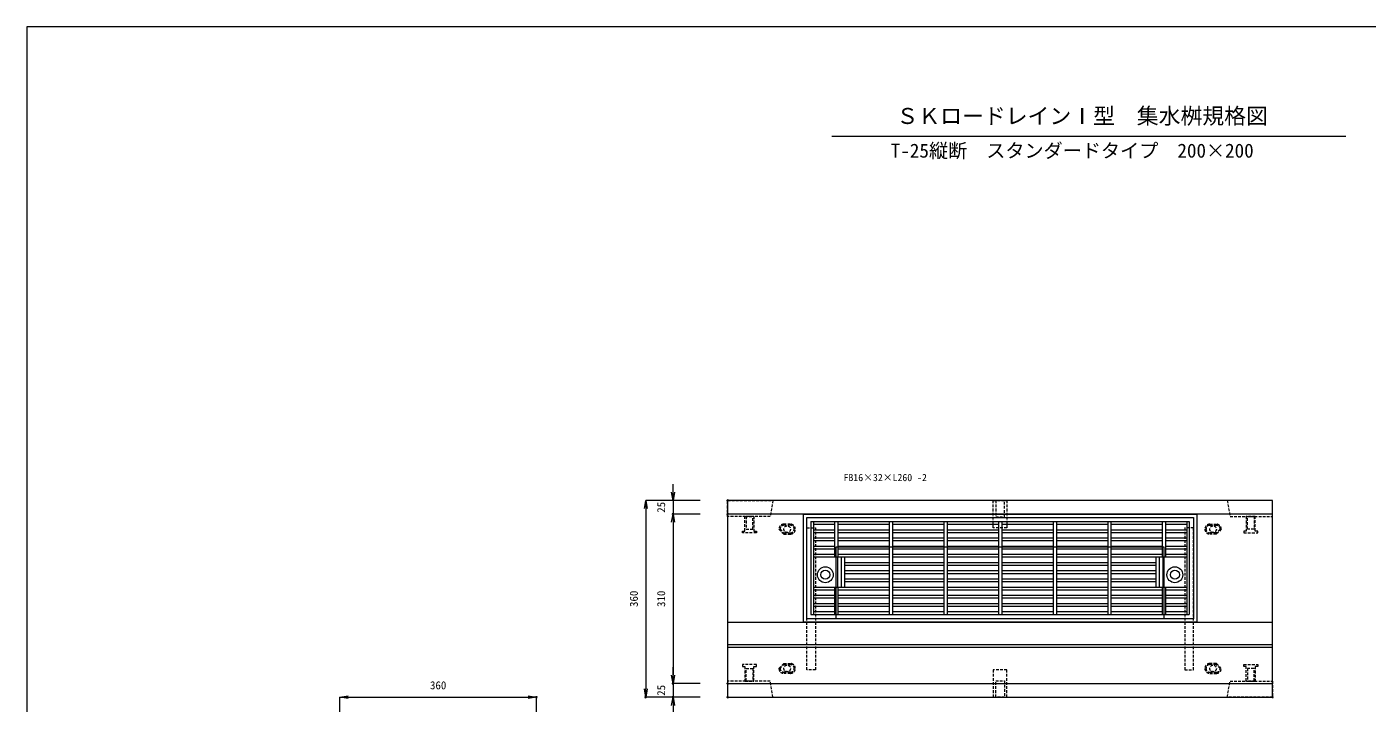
# Model space of a CAD drawing. Units: millimetres, scale not verified. Extents: x -1945 to 1945, y -1420 to 1420.
# Drawn here: x -1945 to 510, y 182 to 1420 of the extents above; entities that cross this region are included whole.
import ezdxf
from ezdxf.enums import TextEntityAlignment as Align

# ---------------------------------------------------------------- set-up
doc = ezdxf.new("R2010")
doc.units = ezdxf.units.MM
doc.header["$LTSCALE"] = 10
doc.header["$PDMODE"] = 32
doc.header["$PDSIZE"] = 2
doc.linetypes.add('USER1', pattern=[0.75, 0.5, -0.25])
for name, color, linetype, lineweight in [('0-1_TITLE', 7, 'Continuous', 18), ('0-3_KIJUN', 7, 'USER1', 18), ('0-5_SUNPO_S10', 3, 'Continuous', 18), ('0-B_10-GR', 30, 'Continuous', 18), ('1-1__0-0_0', 7, 'Continuous', 18)]:
    doc.layers.add(name, color=color, linetype=linetype, lineweight=lineweight)
doc.layers.add('1-2__0-2_DEFPOINTS', color=7, linetype='Continuous')
doc.styles.add('ＭＳ ゴシック', font='')
doc.styles.get('ＭＳ ゴシック').set_extended_font_data('MS Gothic')

# ---------------------------------------------------------------- blocks, each defined once
blk = doc.blocks.new('M16_insert_dan')
at = {"layer": '0-3_KIJUN', "color": 3}
for points in [[(0, -12.5), (-50, -12.5), (-50, 12.5), (0, 12.5)], [(0, 8), (-30, 8), (-30, -8), (0, -8)]]:
    blk.add_lwpolyline(points, close=True, dxfattribs=at)
blk = doc.blocks.new('_OPEN')
at = {"layer": '1-1__0-0_0'}
blk.add_line((0, 0), (-1, 0), dxfattribs=at)
blk.add_lwpolyline([(-1, 0.1667), (0, 0), (-1, -0.1667)], dxfattribs=at)
blk = doc.blocks.new('_D33')
at = {"layer": '0-5_SUNPO_S10'}
for p, q in [((1283.34, 1563.12), (1283.34, 1513.12)), ((2281.34, 1563.12), (2281.34, 1513.12)), ((1298.34, 1513.12), (2266.34, 1513.12))]:
    blk.add_line(p, q, dxfattribs=at)
at = {"layer": '1-2__0-2_DEFPOINTS'}
for p in [(1283.34, 1613.12), (2281.34, 1613.12), (2281.34, 1513.12)]:
    blk.add_point(p, dxfattribs=at)
at = {"layer": '0-5_SUNPO_S10', "xscale": 15, "yscale": 15, "rotation": 180}
blk.add_blockref('_OPEN', (1283.34, 1513.12), dxfattribs=at)
at = {"layer": '0-5_SUNPO_S10', "xscale": 15, "yscale": 15}
blk.add_blockref('_OPEN', (2281.34, 1513.12), dxfattribs=at)
at = {"layer": '0-5_SUNPO_S10', "color": 7, "style": 'ＭＳ ゴシック'}
blk.add_text('998', height=14.66, dxfattribs=at).set_placement((1767.34, 1523.12), align=Align.BOTTOM_LEFT)
blk = doc.blocks.new('_D34')
at = {"layer": '0-5_SUNPO_S10'}
for p, q in [((1183.34, 1988.12), (1183.34, 2003.12)), ((1233.34, 1973.12), (1183.34, 1973.12)), ((1183.34, 1973.12), (1183.34, 1948.12)), ((1233.34, 1948.12), (1183.34, 1948.12)), ((1183.34, 1933.12), (1183.34, 1918.12))]:
    blk.add_line(p, q, dxfattribs=at)
at = {"layer": '1-2__0-2_DEFPOINTS'}
for p in [(1283.34, 1973.12), (1183.34, 1948.12), (1283.34, 1948.12)]:
    blk.add_point(p, dxfattribs=at)
at = {"layer": '0-5_SUNPO_S10', "xscale": 15, "yscale": 15}
for p, rotation in [((1183.34, 1973.12), 270), ((1183.34, 1948.12), 90)]:
    blk.add_blockref('_OPEN', p, dxfattribs=dict(at, rotation=rotation))
at = {"layer": '0-5_SUNPO_S10', "color": 7, "style": 'ＭＳ ゴシック'}
blk.add_text('25', height=14.66, rotation=90, dxfattribs=at).set_placement((1173.34, 1950.62), align=Align.BOTTOM_LEFT)
blk = doc.blocks.new('_D35')
at = {"layer": '0-5_SUNPO_S10'}
for p, q in [((1233.34, 1948.12), (1183.34, 1948.12)), ((1183.34, 1933.12), (1183.34, 1653.12)), ((1233.34, 1638.12), (1183.34, 1638.12))]:
    blk.add_line(p, q, dxfattribs=at)
at = {"layer": '1-2__0-2_DEFPOINTS'}
for p in [(1283.34, 1948.12), (1183.34, 1638.12), (1283.34, 1638.12)]:
    blk.add_point(p, dxfattribs=at)
at = {"layer": '0-5_SUNPO_S10', "xscale": 15, "yscale": 15}
for p, rotation in [((1183.34, 1948.12), 90), ((1183.34, 1638.12), 270)]:
    blk.add_blockref('_OPEN', p, dxfattribs=dict(at, rotation=rotation))
at = {"layer": '0-5_SUNPO_S10', "color": 7, "style": 'ＭＳ ゴシック'}
blk.add_text('310', height=14.66, rotation=90, dxfattribs=at).set_placement((1173.34, 1778.12), align=Align.BOTTOM_LEFT)
blk = doc.blocks.new('_D36')
at = {"layer": '0-5_SUNPO_S10'}
for p, q in [((1183.34, 1653.12), (1183.34, 1668.12)), ((1233.34, 1638.12), (1183.34, 1638.12)), ((1183.34, 1638.12), (1183.34, 1613.12)), ((1233.34, 1613.12), (1183.34, 1613.12)), ((1183.34, 1598.12), (1183.34, 1583.12))]:
    blk.add_line(p, q, dxfattribs=at)
at = {"layer": '1-2__0-2_DEFPOINTS'}
for p in [(1283.34, 1638.12), (1183.34, 1613.12), (1283.34, 1613.12)]:
    blk.add_point(p, dxfattribs=at)
at = {"layer": '0-5_SUNPO_S10', "xscale": 15, "yscale": 15}
for p, rotation in [((1183.34, 1638.12), 270), ((1183.34, 1613.12), 90)]:
    blk.add_blockref('_OPEN', p, dxfattribs=dict(at, rotation=rotation))
at = {"layer": '0-5_SUNPO_S10', "color": 7, "style": 'ＭＳ ゴシック'}
blk.add_text('25', height=14.66, rotation=90, dxfattribs=at).set_placement((1173.34, 1615.62), align=Align.BOTTOM_LEFT)
blk = doc.blocks.new('_D37')
at = {"layer": '0-5_SUNPO_S10'}
for p, q in [((1233.34, 1973.12), (1133.34, 1973.12)), ((1133.34, 1958.12), (1133.34, 1628.12)), ((1233.34, 1613.12), (1133.34, 1613.12))]:
    blk.add_line(p, q, dxfattribs=at)
at = {"layer": '1-2__0-2_DEFPOINTS'}
for p in [(1283.34, 1973.12), (1133.34, 1613.12), (1283.34, 1613.12)]:
    blk.add_point(p, dxfattribs=at)
at = {"layer": '0-5_SUNPO_S10', "xscale": 15, "yscale": 15}
for p, rotation in [((1133.34, 1973.12), 90), ((1133.34, 1613.12), 270)]:
    blk.add_blockref('_OPEN', p, dxfattribs=dict(at, rotation=rotation))
at = {"layer": '0-5_SUNPO_S10', "color": 7, "style": 'ＭＳ ゴシック'}
blk.add_text('360', height=14.66, rotation=90, dxfattribs=at).set_placement((1123.34, 1778.12), align=Align.BOTTOM_LEFT)
blk = doc.blocks.new('_D43')
at = {"layer": '0-5_SUNPO_S10'}
for p, q in [((573.34, 1259.11), (573.34, 1613.11)), ((588.34, 1613.11), (918.34, 1613.11)), ((933.34, 1259.11), (933.34, 1613.11))]:
    blk.add_line(p, q, dxfattribs=at)
at = {"layer": '1-2__0-2_DEFPOINTS'}
for p in [(933.34, 1613.11), (573.34, 1209.11), (933.34, 1209.11)]:
    blk.add_point(p, dxfattribs=at)
at = {"layer": '0-5_SUNPO_S10', "xscale": 15, "yscale": 15, "rotation": 180}
blk.add_blockref('_OPEN', (573.34, 1613.11), dxfattribs=at)
at = {"layer": '0-5_SUNPO_S10', "xscale": 15, "yscale": 15}
blk.add_blockref('_OPEN', (933.34, 1613.11), dxfattribs=at)
at = {"layer": '0-5_SUNPO_S10', "color": 7, "style": 'ＭＳ ゴシック'}
blk.add_text('360', height=14.66, dxfattribs=at).set_placement((738.34, 1623.11), align=Align.BOTTOM_LEFT)

msp = doc.modelspace()

# ---------------------------------------------------------------- linework, layer by layer
at = {"layer": '0-1_TITLE', "color": 1}
msp.add_line((-470.64, 1220), (470.64, 1220), dxfattribs=at)
at = {"layer": '0-1_TITLE', "color": 2}
msp.add_lwpolyline([(-1945, -1420), (1945, -1420), (1945, 1420), (-1945, 1420)], close=True, dxfattribs=at)
msp.add_lwpolyline([(-1945, -1420), (1945, -1420), (1945, 1420), (-1945, 1420)], close=True, dxfattribs=at)
at = {"layer": '0-3_KIJUN'}
for p, q in [((-567.66, 500.62), (-558.66, 491.62)), ((-565.66, 500.62), (-558.66, 493.62)), ((-546.66, 509.62), (-558.66, 509.62)), ((-546.66, 507.62), (-558.66, 507.62)), ((-558.66, 493.62), (-546.66, 493.62)), ((-558.66, 491.62), (-546.66, 491.62)), ((221.34, 509.62), (233.34, 509.62)), ((221.34, 507.62), (233.34, 507.62)), ((233.34, 493.62), (221.34, 493.62)), ((233.34, 491.62), (221.34, 491.62)), ((242.34, 500.62), (233.34, 491.62)), ((240.34, 500.62), (233.34, 493.62)), ((-567.66, 245.62), (-558.66, 254.62)), ((-565.66, 245.62), (-558.66, 252.62)), ((-558.66, 254.62), (-546.66, 254.62)), ((-558.66, 252.62), (-546.66, 252.62)), ((233.34, 254.62), (221.34, 254.62)), ((233.34, 252.62), (221.34, 252.62)), ((242.34, 245.62), (233.34, 254.62)), ((240.34, 245.62), (233.34, 252.62)), ((-546.66, 238.62), (-558.66, 238.62)), ((-546.66, 236.62), (-558.66, 236.62)), ((221.34, 238.62), (233.34, 238.62)), ((221.34, 236.62), (233.34, 236.62))]:
    msp.add_line(p, q, dxfattribs=at)
at = {"layer": '0-3_KIJUN', "linetype": 'Continuous'}
for p, q in [((-661.66, 330.46), (336.34, 330.46)), ((-661.66, 289.62), (336.34, 289.62)), ((-661.66, 284.62), (336.34, 284.62))]:
    msp.add_line(p, q, dxfattribs=at)
for points in [[(-661.66, 193.12), (336.34, 193.12), (336.34, 553.12), (-661.66, 553.12)], [(-661.66, 218.12), (336.34, 218.12), (336.34, 528.12), (-661.66, 528.12)], [(-522.66, 528.12), (197.34, 528.12), (197.34, 330.46), (-522.66, 330.46)], [(-516.66, 522.12), (191.34, 522.12), (191.34, 336.46), (-516.66, 336.46)], [(-462.66, 468.12), (137.34, 468.12), (137.34, 336.46), (-462.66, 336.46)]]:
    msp.add_lwpolyline(points, close=True, dxfattribs=at)
at = {"layer": '0-3_KIJUN'}
for points in [[(-661.66, 553.12), (-578.66, 553.12), (-583.66, 523.62), (-661.66, 523.62)], [(336.34, 553.12), (253.34, 553.12), (258.34, 523.62), (336.34, 523.62)], [(-629.88, 523.62), (-613.43, 523.62), (-613.43, 497.12), (-608.91, 497.12), (-608.91, 493.62), (-634.41, 493.62), (-634.41, 497.12), (-629.88, 497.12)], [(-615.66, 523.62), (-627.66, 523.62), (-627.66, 500.62), (-615.66, 500.62)], [(304.57, 523.62), (288.12, 523.62), (288.12, 497.12), (283.59, 497.12), (283.59, 493.62), (309.09, 493.62), (309.09, 497.12), (304.57, 497.12)], [(290.34, 523.62), (302.34, 523.62), (302.34, 500.62), (290.34, 500.62)], [(-516.66, 503.12), (-500.66, 503.12), (-500.66, 243.12), (-516.66, 243.12)], [(191.34, 503.12), (175.34, 503.12), (175.34, 243.12), (191.34, 243.12)], [(-629.88, 222.62), (-613.43, 222.62), (-613.43, 249.12), (-608.91, 249.12), (-608.91, 252.62), (-634.41, 252.62), (-634.41, 249.12), (-629.88, 249.12)], [(-615.66, 222.62), (-627.66, 222.62), (-627.66, 245.62), (-615.66, 245.62)], [(304.57, 222.62), (288.12, 222.62), (288.12, 249.12), (283.59, 249.12), (283.59, 252.62), (309.09, 252.62), (309.09, 249.12), (304.57, 249.12)], [(290.34, 222.62), (302.34, 222.62), (302.34, 245.62), (290.34, 245.62)], [(-661.66, 193.12), (-578.66, 193.12), (-583.66, 222.62), (-661.66, 222.62)], [(336.34, 193.12), (253.34, 193.12), (258.34, 222.62), (336.34, 222.62)]]:
    msp.add_lwpolyline(points, close=True, dxfattribs=at)
for centre in [(-552.66, 500.62), (227.34, 500.62), (-552.66, 245.62), (227.34, 245.62)]:
    msp.add_circle(centre, 6, dxfattribs=at)
for centre, radius, start, end in [((-558.66, 500.62), 9, 90, 180), ((-558.66, 500.62), 7, 90, 180), ((-546.66, 500.62), 9, 360, 90), ((-546.66, 500.62), 7, 360, 90), ((-546.66, 500.62), 9, 270, 0), ((-546.66, 500.62), 7, 270, 0), ((221.34, 500.62), 9, 90, 180), ((221.34, 500.62), 9, 180, 270), ((221.34, 500.62), 7, 90, 180), ((221.34, 500.62), 7, 180, 270), ((233.34, 500.62), 9, 360, 90), ((233.34, 500.62), 7, 360, 90), ((-558.66, 245.62), 9, 180, 270), ((-558.66, 245.62), 7, 180, 270), ((-546.66, 245.62), 9, 360, 90), ((-546.66, 245.62), 7, 360, 90), ((-546.66, 245.62), 9, 270, 0), ((-546.66, 245.62), 7, 270, 0), ((221.34, 245.62), 9, 90, 180), ((221.34, 245.62), 9, 180, 270), ((221.34, 245.62), 7, 90, 180), ((221.34, 245.62), 7, 180, 270), ((233.34, 245.62), 9, 270, 0), ((233.34, 245.62), 7, 270, 0)]:
    msp.add_arc(centre, radius, start, end, dxfattribs=at)
at = {"layer": '0-B_10-GR'}
for p, q in [((-504.66, 514.62), (-465.66, 514.62)), ((-504.66, 509.62), (-465.66, 509.62)), ((-504.66, 499.62), (-465.66, 499.62)), ((-504.66, 494.62), (-465.66, 494.62)), ((-459.66, 514.62), (-365.66, 514.62)), ((-459.66, 509.62), (-365.66, 509.62)), ((-459.66, 499.62), (-365.66, 499.62)), ((-459.66, 494.62), (-365.66, 494.62)), ((-359.66, 514.62), (-265.66, 514.62)), ((-359.66, 509.62), (-265.66, 509.62)), ((-359.66, 499.62), (-265.66, 499.62)), ((-359.66, 494.62), (-265.66, 494.62)), ((-259.66, 514.62), (-165.66, 514.62)), ((-259.66, 509.62), (-165.66, 509.62)), ((-259.66, 499.62), (-165.66, 499.62)), ((-259.66, 494.62), (-165.66, 494.62)), ((-159.66, 514.62), (-65.66, 514.62)), ((-159.66, 509.62), (-65.66, 509.62)), ((-159.66, 499.62), (-65.66, 499.62)), ((-159.66, 494.62), (-65.66, 494.62)), ((-59.66, 514.62), (34.34, 514.62)), ((-59.66, 509.62), (34.34, 509.62)), ((-59.66, 499.62), (34.34, 499.62)), ((-59.66, 494.62), (34.34, 494.62)), ((40.34, 514.62), (134.34, 514.62)), ((40.34, 509.62), (134.34, 509.62)), ((40.34, 499.62), (134.34, 499.62)), ((40.34, 494.62), (134.34, 494.62)), ((140.34, 514.62), (179.34, 514.62)), ((140.34, 509.62), (179.34, 509.62)), ((140.34, 499.62), (179.34, 499.62)), ((140.34, 494.62), (179.34, 494.62)), ((-504.66, 484.62), (-465.66, 484.62)), ((-504.66, 479.62), (-465.66, 479.62)), ((-504.66, 469.62), (-465.66, 469.62)), ((-459.66, 484.62), (-365.66, 484.62)), ((-459.66, 479.62), (-365.66, 479.62)), ((-459.66, 469.62), (-365.66, 469.62)), ((-359.66, 484.62), (-265.66, 484.62)), ((-359.66, 479.62), (-265.66, 479.62)), ((-359.66, 469.62), (-265.66, 469.62)), ((-259.66, 484.62), (-165.66, 484.62)), ((-259.66, 479.62), (-165.66, 479.62)), ((-259.66, 469.62), (-165.66, 469.62)), ((-159.66, 484.62), (-65.66, 484.62)), ((-159.66, 479.62), (-65.66, 479.62)), ((-159.66, 469.62), (-65.66, 469.62)), ((-59.66, 484.62), (34.34, 484.62)), ((-59.66, 479.62), (34.34, 479.62)), ((-59.66, 469.62), (34.34, 469.62)), ((40.34, 484.62), (134.34, 484.62)), ((40.34, 479.62), (134.34, 479.62)), ((40.34, 469.62), (134.34, 469.62)), ((140.34, 484.62), (179.34, 484.62)), ((140.34, 479.62), (179.34, 479.62)), ((140.34, 469.62), (179.34, 469.62)), ((-504.66, 464.62), (-465.66, 464.62)), ((-504.66, 454.62), (-465.66, 454.62)), ((-504.66, 449.62), (-465.66, 449.62)), ((-460.66, 449.62), (-460.66, 394.62)), ((-459.66, 464.62), (-365.66, 464.62)), ((-459.66, 454.62), (-365.66, 454.62)), ((-459.66, 449.62), (-365.66, 449.62)), ((-453.66, 449.62), (-453.66, 394.62)), ((-359.66, 464.62), (-265.66, 464.62)), ((-359.66, 454.62), (-265.66, 454.62)), ((-359.66, 449.62), (-265.66, 449.62)), ((-259.66, 464.62), (-165.66, 464.62)), ((-259.66, 454.62), (-165.66, 454.62)), ((-259.66, 449.62), (-165.66, 449.62)), ((-159.66, 464.62), (-65.66, 464.62)), ((-159.66, 454.62), (-65.66, 454.62)), ((-159.66, 449.62), (-65.66, 449.62)), ((-59.66, 464.62), (34.34, 464.62)), ((-59.66, 454.62), (34.34, 454.62)), ((-59.66, 449.62), (34.34, 449.62)), ((40.34, 464.62), (134.34, 464.62)), ((40.34, 454.62), (134.34, 454.62)), ((40.34, 449.62), (134.34, 449.62)), ((128.34, 449.62), (128.34, 394.62)), ((135.34, 449.62), (135.34, 394.62)), ((140.34, 464.62), (179.34, 464.62)), ((140.34, 454.62), (179.34, 454.62)), ((140.34, 449.62), (179.34, 449.62)), ((-447.66, 439.62), (-365.66, 439.62)), ((-447.66, 434.62), (-365.66, 434.62)), ((-447.66, 424.62), (-365.66, 424.62)), ((-447.66, 419.62), (-365.66, 419.62)), ((-359.66, 439.62), (-265.66, 439.62)), ((-359.66, 434.62), (-265.66, 434.62)), ((-359.66, 424.62), (-265.66, 424.62)), ((-359.66, 419.62), (-265.66, 419.62)), ((-259.66, 439.62), (-165.66, 439.62)), ((-259.66, 434.62), (-165.66, 434.62)), ((-259.66, 424.62), (-165.66, 424.62)), ((-259.66, 419.62), (-165.66, 419.62)), ((-159.66, 439.62), (-65.66, 439.62)), ((-159.66, 434.62), (-65.66, 434.62)), ((-159.66, 424.62), (-65.66, 424.62)), ((-159.66, 419.62), (-65.66, 419.62)), ((-59.66, 439.62), (34.34, 439.62)), ((-59.66, 434.62), (34.34, 434.62)), ((-59.66, 424.62), (34.34, 424.62)), ((-59.66, 419.62), (34.34, 419.62)), ((40.34, 439.62), (122.34, 439.62)), ((40.34, 434.62), (122.34, 434.62)), ((40.34, 424.62), (122.34, 424.62)), ((40.34, 419.62), (122.34, 419.62)), ((-504.66, 394.62), (-465.66, 394.62)), ((-459.66, 394.62), (-365.66, 394.62)), ((-447.66, 409.62), (-365.66, 409.62)), ((-447.66, 404.62), (-365.66, 404.62)), ((-359.66, 409.62), (-265.66, 409.62)), ((-359.66, 404.62), (-265.66, 404.62)), ((-359.66, 394.62), (-265.66, 394.62)), ((-259.66, 409.62), (-165.66, 409.62)), ((-259.66, 404.62), (-165.66, 404.62)), ((-259.66, 394.62), (-165.66, 394.62)), ((-159.66, 409.62), (-65.66, 409.62)), ((-159.66, 404.62), (-65.66, 404.62)), ((-159.66, 394.62), (-65.66, 394.62)), ((-59.66, 409.62), (34.34, 409.62)), ((-59.66, 404.62), (34.34, 404.62)), ((-59.66, 394.62), (34.34, 394.62)), ((40.34, 409.62), (122.34, 409.62)), ((40.34, 404.62), (122.34, 404.62)), ((40.34, 394.62), (134.34, 394.62)), ((140.34, 394.62), (179.34, 394.62)), ((-504.66, 389.62), (-465.66, 389.62)), ((-504.66, 379.62), (-465.66, 379.62)), ((-504.66, 374.62), (-465.66, 374.62)), ((-459.66, 389.62), (-365.66, 389.62)), ((-459.66, 379.62), (-365.66, 379.62)), ((-459.66, 374.62), (-365.66, 374.62)), ((-359.66, 389.62), (-265.66, 389.62)), ((-359.66, 379.62), (-265.66, 379.62)), ((-359.66, 374.62), (-265.66, 374.62)), ((-259.66, 389.62), (-165.66, 389.62)), ((-259.66, 379.62), (-165.66, 379.62)), ((-259.66, 374.62), (-165.66, 374.62)), ((-159.66, 389.62), (-65.66, 389.62)), ((-159.66, 379.62), (-65.66, 379.62)), ((-159.66, 374.62), (-65.66, 374.62)), ((-59.66, 389.62), (34.34, 389.62)), ((-59.66, 379.62), (34.34, 379.62)), ((-59.66, 374.62), (34.34, 374.62)), ((40.34, 389.62), (134.34, 389.62)), ((40.34, 379.62), (134.34, 379.62)), ((40.34, 374.62), (134.34, 374.62)), ((140.34, 389.62), (179.34, 389.62)), ((140.34, 379.62), (179.34, 379.62)), ((140.34, 374.62), (179.34, 374.62)), ((-504.66, 364.62), (-465.66, 364.62)), ((-504.66, 359.62), (-465.66, 359.62)), ((-504.66, 349.62), (-465.66, 349.62)), ((-504.66, 344.62), (-465.66, 344.62)), ((-459.66, 364.62), (-365.66, 364.62)), ((-459.66, 359.62), (-365.66, 359.62)), ((-459.66, 349.62), (-365.66, 349.62)), ((-459.66, 344.62), (-365.66, 344.62)), ((-359.66, 364.62), (-265.66, 364.62)), ((-359.66, 359.62), (-265.66, 359.62)), ((-359.66, 349.62), (-265.66, 349.62)), ((-359.66, 344.62), (-265.66, 344.62)), ((-259.66, 364.62), (-165.66, 364.62)), ((-259.66, 359.62), (-165.66, 359.62)), ((-259.66, 349.62), (-165.66, 349.62)), ((-259.66, 344.62), (-165.66, 344.62)), ((-159.66, 364.62), (-65.66, 364.62)), ((-159.66, 359.62), (-65.66, 359.62)), ((-159.66, 349.62), (-65.66, 349.62)), ((-159.66, 344.62), (-65.66, 344.62)), ((-59.66, 364.62), (34.34, 364.62)), ((-59.66, 359.62), (34.34, 359.62)), ((-59.66, 349.62), (34.34, 349.62)), ((-59.66, 344.62), (34.34, 344.62)), ((40.34, 364.62), (134.34, 364.62)), ((40.34, 359.62), (134.34, 359.62)), ((40.34, 349.62), (134.34, 349.62)), ((40.34, 344.62), (134.34, 344.62)), ((140.34, 364.62), (179.34, 364.62)), ((140.34, 359.62), (179.34, 359.62)), ((140.34, 349.62), (179.34, 349.62)), ((140.34, 344.62), (179.34, 344.62))]:
    msp.add_line(p, q, dxfattribs=at)
for points in [[(-509.16, 514.62), (-504.66, 514.62), (-504.66, 344.62)], [(-509.16, 514.62), (-509.16, 344.62), (-504.66, 344.62)], [(-465.66, 514.62), (-459.66, 514.62), (-459.66, 449.62)], [(-465.66, 514.62), (-465.66, 449.62), (-459.66, 449.62)], [(-365.66, 514.62), (-359.66, 514.62), (-359.66, 344.62)], [(-365.66, 514.62), (-365.66, 344.62), (-359.66, 344.62)], [(-265.66, 514.62), (-259.66, 514.62), (-259.66, 344.62)], [(-265.66, 514.62), (-265.66, 344.62), (-259.66, 344.62)], [(-165.66, 514.62), (-159.66, 514.62), (-159.66, 344.62)], [(-165.66, 514.62), (-165.66, 344.62), (-159.66, 344.62)], [(-65.66, 514.62), (-59.66, 514.62), (-59.66, 344.62)], [(-65.66, 514.62), (-65.66, 344.62), (-59.66, 344.62)], [(34.34, 514.62), (40.34, 514.62), (40.34, 344.62)], [(34.34, 514.62), (34.34, 344.62), (40.34, 344.62)], [(134.34, 514.62), (140.34, 514.62), (140.34, 449.62)], [(134.34, 514.62), (134.34, 449.62), (140.34, 449.62)], [(179.34, 514.62), (183.84, 514.62), (183.84, 344.62)], [(179.34, 514.62), (179.34, 344.62), (183.84, 344.62)], [(-453.66, 449.62), (-447.66, 449.62), (-447.66, 394.62)], [(-453.66, 449.62), (-453.66, 394.62), (-447.66, 394.62)], [(122.34, 449.62), (128.34, 449.62), (128.34, 394.62)], [(122.34, 449.62), (122.34, 394.62), (128.34, 394.62)], [(-465.66, 394.62), (-459.66, 394.62), (-459.66, 344.62)], [(-465.66, 394.62), (-465.66, 344.62), (-459.66, 344.62)], [(134.34, 394.62), (140.34, 394.62), (140.34, 344.62)], [(134.34, 394.62), (134.34, 344.62), (140.34, 344.62)]]:
    msp.add_lwpolyline(points, dxfattribs=at)
for centre, radius in [((-482.66, 417.12), 14.5), ((-482.66, 417.12), 8.25), ((157.34, 417.12), 14.5), ((157.34, 417.12), 8.25)]:
    msp.add_circle(centre, radius, dxfattribs=at)

# ---------------------------------------------------------------- block references
at = {"layer": '0-3_KIJUN', "rotation": 90}
msp.add_blockref('M16_insert_dan', (-162.66, 553.12), dxfattribs=at)
at = {"layer": '0-3_KIJUN', "xscale": -1, "rotation": 90}
msp.add_blockref('M16_insert_dan', (-162.66, 193.12), dxfattribs=at)
at = {"layer": '0-5_SUNPO_S10'}
for name in ['_D34', '_D37', '_D35', '_D36', '_D43', '_D33']:
    msp.add_blockref(name, (-1945, -1420), dxfattribs=at)

# ---------------------------------------------------------------- texts
at = {"layer": '0-1_TITLE', "style": 'ＭＳ ゴシック'}
for s, height, p in [('ＳＫロードレインⅠ型\u3000集水桝規格図', 29.33, (-352.44, 1233.38)), ('T-25縦断\u3000スタンダードタイプ\u3000200×200', 25.66, (-362.82, 1172.87))]:
    msp.add_text(s, height=height, dxfattribs=at).set_placement(p, align=Align.BOTTOM_LEFT)
at = {"layer": '0-5_SUNPO_S10', "color": 7, "style": 'ＭＳ ゴシック'}
msp.add_text('FB16×32×L260 -2', height=13.2, dxfattribs=at).set_placement((-449.43, 584.52), align=Align.BOTTOM_LEFT)

doc.saveas('drawing.dxf')
